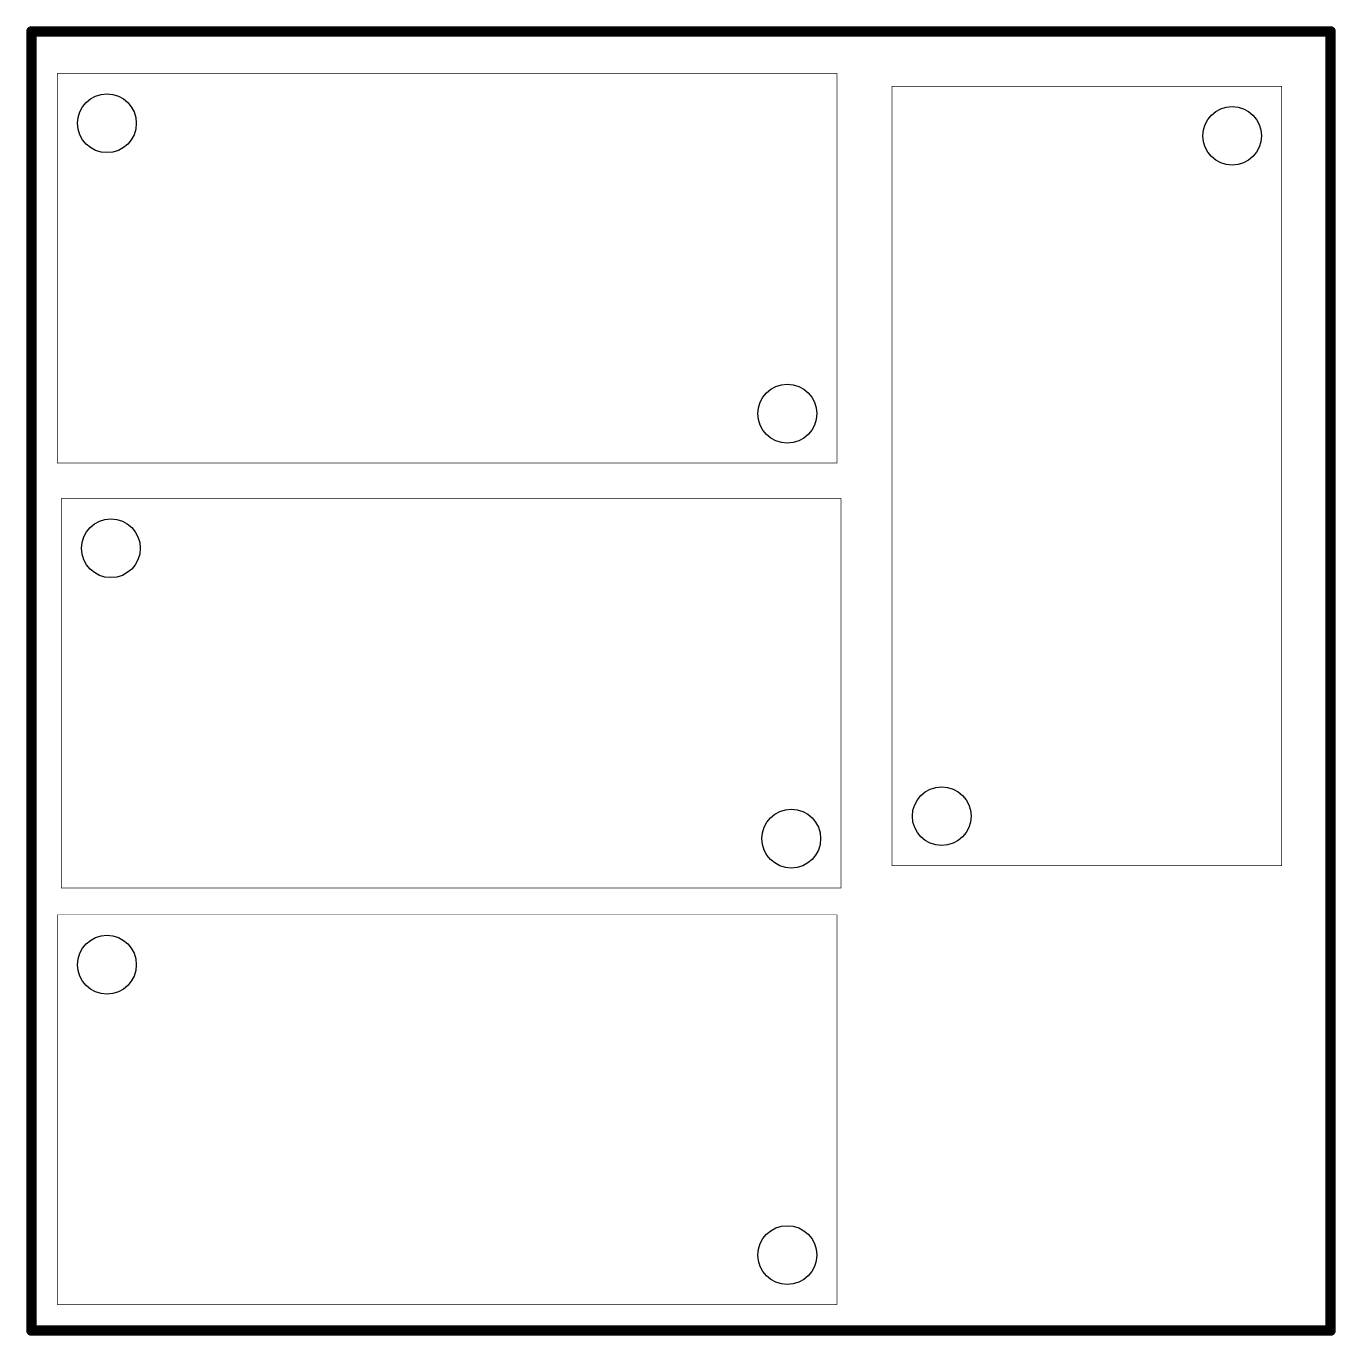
# Model space of a CAD drawing. Extents: x -0.05 to 1.94, y -0.05 to 1.94.
import ezdxf

# ---------------------------------------------------------------- set-up
doc = ezdxf.new("R2010")
doc.units = 0
doc.layers.add('20', color=178, linetype='CONTINUOUS')

msp = doc.modelspace()

# ---------------------------------------------------------------- linework, layer by layer
at = {"layer": '20'}
for points, const_width in [([(1.929134, 1.929134), (-0.03937, 1.929134)], 0.016), ([(-0.03937, 1.929134), (-0.03937, -0.03937)], 0.016), ([(1.929134, -0.03937), (1.929134, 1.929134)], 0.016), ([(1.181102, 1.865551), (0, 1.865551)], 0.001), ([(0, 1.865551), (0, 1.275)], 0.001), ([(1.181102, 1.275), (1.181102, 1.865551)], 0.001), ([(1.855, 1.846102), (1.264449, 1.846102)], 0.001), ([(1.264449, 1.846102), (1.264449, 0.665)], 0.001), ([(1.855, 0.665), (1.855, 1.846102)], 0.001), ([(0, 1.275), (1.181102, 1.275)], 0.001), ([(1.187102, 1.221551), (0.006, 1.221551)], 0.001), ([(0.006, 1.221551), (0.006, 0.631)], 0.001), ([(1.187102, 0.631), (1.187102, 1.221551)], 0.001), ([(1.264449, 0.665), (1.855, 0.665)], 0.001), ([(0.006, 0.631), (1.187102, 0.631)], 0.001), ([(1.181102, 0.590551), (0, 0.590551)], 0.001), ([(0, 0.590551), (0, 0)], 0.001), ([(1.181102, 0), (1.181102, 0.590551)], 0.001), ([(0, 0), (1.181102, 0)], 0.001), ([(-0.03937, -0.03937), (1.929134, -0.03937)], 0.016)]:
    msp.add_lwpolyline(points, dxfattribs=dict(at, const_width=const_width))
for points, const_width in [([(-0.03937, 1.933134, 1), (-0.03937, 1.925134)], 0.008), ([(-0.03537, 1.929134, 1), (-0.04337, 1.929134)], 0.008), ([(1.933134, 1.929134, 1), (1.925134, 1.929134)], 0.008), ([(1.929134, 1.925134, 1), (1.929134, 1.933134)], 0.008), ([(0, 1.865801, 1), (0, 1.865301)], 0.0005), ([(0.00025, 1.865551, 1), (-0.00025, 1.865551)], 0.0005), ([(1.181352, 1.865551, 1), (1.180852, 1.865551)], 0.0005), ([(1.181102, 1.865301, 1), (1.181102, 1.865801)], 0.0005), ([(1.264449, 1.846352, 1), (1.264449, 1.845852)], 0.0005), ([(1.264699, 1.846102, 1), (1.264199, 1.846102)], 0.0005), ([(1.85525, 1.846102, 1), (1.85475, 1.846102)], 0.0005), ([(1.855, 1.845852, 1), (1.855, 1.846352)], 0.0005), ([(0, 1.27525, 1), (0, 1.27475)], 0.0005), ([(-0.00025, 1.275, 1), (0.00025, 1.275)], 0.0005), ([(1.180852, 1.275, 1), (1.181352, 1.275)], 0.0005), ([(1.181102, 1.27475, 1), (1.181102, 1.27525)], 0.0005), ([(0.006, 1.221801, 1), (0.006, 1.221301)], 0.0005), ([(0.00625, 1.221551, 1), (0.00575, 1.221551)], 0.0005), ([(1.187352, 1.221551, 1), (1.186852, 1.221551)], 0.0005), ([(1.187102, 1.221301, 1), (1.187102, 1.221801)], 0.0005), ([(1.264449, 0.66525, 1), (1.264449, 0.66475)], 0.0005), ([(1.264199, 0.665, 1), (1.264699, 0.665)], 0.0005), ([(1.85475, 0.665, 1), (1.85525, 0.665)], 0.0005), ([(1.855, 0.66475, 1), (1.855, 0.66525)], 0.0005), ([(0.006, 0.63125, 1), (0.006, 0.63075)], 0.0005), ([(0.00575, 0.631, 1), (0.00625, 0.631)], 0.0005), ([(1.186852, 0.631, 1), (1.187352, 0.631)], 0.0005), ([(1.187102, 0.63075, 1), (1.187102, 0.63125)], 0.0005), ([(0, 0.590801, 1), (0, 0.590301)], 0.0005), ([(0.00025, 0.590551, 1), (-0.00025, 0.590551)], 0.0005), ([(1.181352, 0.590551, 1), (1.180852, 0.590551)], 0.0005), ([(1.181102, 0.590301, 1), (1.181102, 0.590801)], 0.0005), ([(0, 0.00025, 1), (0, -0.00025)], 0.0005), ([(-0.00025, 0, 1), (0.00025, 0)], 0.0005), ([(1.180852, 0, 1), (1.181352, 0)], 0.0005), ([(1.181102, -0.00025, 1), (1.181102, 0.00025)], 0.0005), ([(-0.03937, -0.03537, 1), (-0.03937, -0.04337)], 0.008), ([(-0.04337, -0.03937, 1), (-0.03537, -0.03937)], 0.008), ([(1.925134, -0.03937, 1), (1.933134, -0.03937)], 0.008), ([(1.929134, -0.04337, 1), (1.929134, -0.03537)], 0.008)]:
    msp.add_lwpolyline(points, format="xyb", dxfattribs=dict(at, const_width=const_width))
for centre in [(0.075, 1.79), (1.78, 1.771), (1.106, 1.35), (0.081, 1.146), (1.34, 0.74), (1.112, 0.706), (0.075, 0.515), (1.106, 0.075)]:
    msp.add_circle(centre, 0.0445, dxfattribs=at)

doc.saveas('drawing.dxf')
